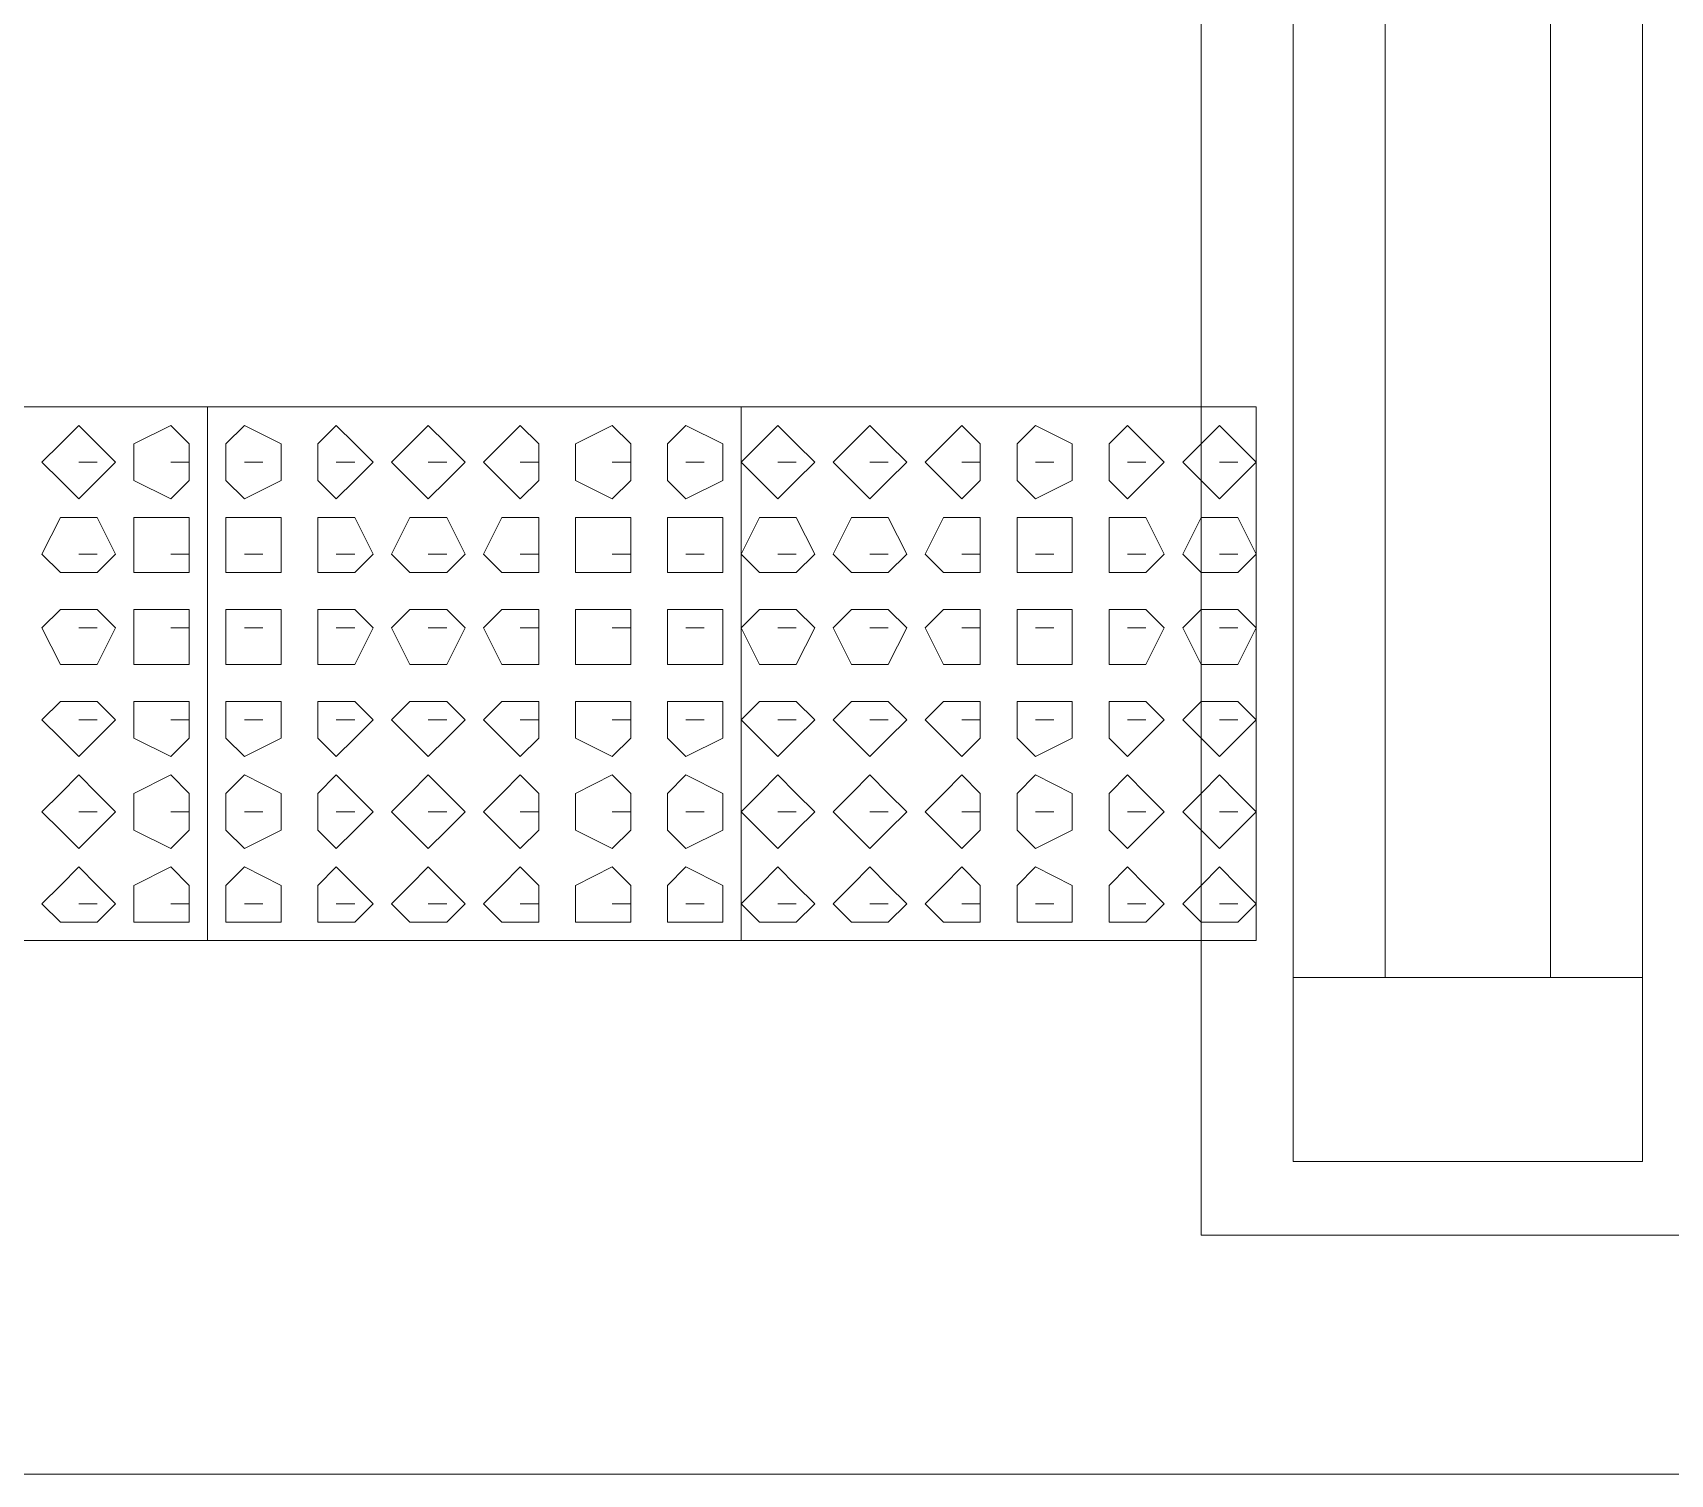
# Model space of a CAD drawing. Header units: millimetres. Extents: x -750 to 104995, y 68 to 66109.
# Drawn here: x 69512 to 70442, y 30592 to 31411 of the extents above; entities that cross this region are included whole.
import ezdxf

# ---------------------------------------------------------------- set-up
doc = ezdxf.new("R2010")
doc.units = ezdxf.units.MM
doc.layers.add('PDF_형상', color=7, linetype='Continuous')

msp = doc.modelspace()

# ---------------------------------------------------------------- linework, layer by layer
at = {"layer": 'PDF_형상', "lineweight": 5}
for points in [[(70176.01, 35054.55), (70479.05, 35054.55), (70479.05, 30728.28), (70176.01, 30728.28)], [(70228.25, 35002.31), (70426.8, 35002.31), (70426.8, 30770.09), (70228.25, 30770.09)], [(69559.46, 31167.18), (69549.01, 31177.63), (69538.56, 31188.08), (69528.11, 31177.63), (69517.66, 31167.18), (69528.11, 31156.73), (69538.56, 31146.28), (69549.01, 31156.73)], [(69601.26, 31167.18), (69601.26, 31177.63), (69590.81, 31188.08), (69569.91, 31177.63), (69569.91, 31167.18), (69569.91, 31156.73), (69590.81, 31146.28), (69601.26, 31156.73)], [(69653.51, 31167.18), (69653.51, 31177.63), (69632.61, 31188.08), (69622.16, 31177.63), (69622.16, 31167.18), (69622.16, 31156.73), (69632.61, 31146.28), (69653.51, 31156.73)], [(69705.76, 31167.18), (69695.31, 31177.63), (69684.86, 31188.08), (69674.41, 31177.63), (69674.41, 31167.18), (69674.41, 31156.73), (69684.86, 31146.28), (69695.31, 31156.73)], [(69758.01, 31167.18), (69747.56, 31177.63), (69737.11, 31188.08), (69726.66, 31177.63), (69716.21, 31167.18), (69726.66, 31156.73), (69737.11, 31146.28), (69747.56, 31156.73)], [(69799.81, 31167.18), (69799.81, 31177.63), (69789.36, 31188.08), (69778.91, 31177.63), (69768.46, 31167.18), (69778.91, 31156.73), (69789.36, 31146.28), (69799.81, 31156.73)], [(69852.05, 31167.18), (69852.05, 31177.63), (69841.61, 31188.08), (69820.71, 31177.63), (69820.71, 31167.18), (69820.71, 31156.73), (69841.61, 31146.28), (69852.05, 31156.73)], [(69904.31, 31167.18), (69904.31, 31177.63), (69883.41, 31188.08), (69872.96, 31177.63), (69872.96, 31167.18), (69872.96, 31156.73), (69883.41, 31146.28), (69904.31, 31156.73)], [(69956.56, 31167.18), (69946.11, 31177.63), (69935.66, 31188.08), (69925.21, 31177.63), (69914.76, 31167.18), (69925.21, 31156.73), (69935.66, 31146.28), (69946.11, 31156.73)], [(70008.81, 31167.18), (69998.36, 31177.63), (69987.9, 31188.08), (69977.45, 31177.63), (69967, 31167.18), (69977.45, 31156.73), (69987.9, 31146.28), (69998.36, 31156.73)], [(70050.61, 31167.18), (70050.61, 31177.63), (70040.16, 31188.08), (70029.71, 31177.63), (70019.26, 31167.18), (70029.71, 31156.73), (70040.16, 31146.28), (70050.61, 31156.73)], [(70102.85, 31167.18), (70102.85, 31177.63), (70081.95, 31188.08), (70071.5, 31177.63), (70071.5, 31167.18), (70071.5, 31156.73), (70081.95, 31146.28), (70102.85, 31156.73)], [(70155.11, 31167.18), (70144.66, 31177.63), (70134.21, 31188.08), (70123.75, 31177.63), (70123.75, 31167.18), (70123.75, 31156.73), (70134.21, 31146.28), (70144.66, 31156.73)], [(70207.35, 31167.18), (70196.9, 31177.63), (70186.45, 31188.08), (70176.01, 31177.63), (70165.56, 31167.18), (70176.01, 31156.73), (70186.45, 31146.28), (70196.9, 31156.73)], [(69559.46, 31114.93), (69549.01, 31135.83), (69538.56, 31135.83), (69528.11, 31135.83), (69517.66, 31114.93), (69528.11, 31104.48), (69538.56, 31104.48), (69549.01, 31104.48)], [(69601.26, 31114.93), (69601.26, 31135.83), (69590.81, 31135.83), (69569.91, 31135.83), (69569.91, 31114.93), (69569.91, 31104.48), (69590.81, 31104.48), (69601.26, 31104.48)], [(69653.51, 31114.93), (69653.51, 31135.83), (69632.61, 31135.83), (69622.16, 31135.83), (69622.16, 31114.93), (69622.16, 31104.48), (69632.61, 31104.48), (69653.51, 31104.48)], [(69705.76, 31114.93), (69695.31, 31135.83), (69684.86, 31135.83), (69674.41, 31135.83), (69674.41, 31114.93), (69674.41, 31104.48), (69684.86, 31104.48), (69695.31, 31104.48)], [(69758.01, 31114.93), (69747.56, 31135.83), (69737.11, 31135.83), (69726.66, 31135.83), (69716.21, 31114.93), (69726.66, 31104.48), (69737.11, 31104.48), (69747.56, 31104.48)], [(69799.81, 31114.93), (69799.81, 31135.83), (69789.36, 31135.83), (69778.91, 31135.83), (69768.46, 31114.93), (69778.91, 31104.48), (69789.36, 31104.48), (69799.81, 31104.48)], [(69852.05, 31114.93), (69852.05, 31135.83), (69841.61, 31135.83), (69820.71, 31135.83), (69820.71, 31114.93), (69820.71, 31104.48), (69841.61, 31104.48), (69852.05, 31104.48)], [(69904.31, 31114.93), (69904.31, 31135.83), (69883.41, 31135.83), (69872.96, 31135.83), (69872.96, 31114.93), (69872.96, 31104.48), (69883.41, 31104.48), (69904.31, 31104.48)], [(69956.56, 31114.93), (69946.11, 31135.83), (69935.66, 31135.83), (69925.21, 31135.83), (69914.76, 31114.93), (69925.21, 31104.48), (69935.66, 31104.48), (69946.11, 31104.48)], [(70008.81, 31114.93), (69998.36, 31135.83), (69987.9, 31135.83), (69977.45, 31135.83), (69967, 31114.93), (69977.45, 31104.48), (69987.9, 31104.48), (69998.36, 31104.48)], [(70050.61, 31114.93), (70050.61, 31135.83), (70040.16, 31135.83), (70029.71, 31135.83), (70019.26, 31114.93), (70029.71, 31104.48), (70040.16, 31104.48), (70050.61, 31104.48)], [(70102.85, 31114.93), (70102.85, 31135.83), (70081.95, 31135.83), (70071.5, 31135.83), (70071.5, 31114.93), (70071.5, 31104.48), (70081.95, 31104.48), (70102.85, 31104.48)], [(70155.11, 31114.93), (70144.66, 31135.83), (70134.21, 31135.83), (70123.75, 31135.83), (70123.75, 31114.93), (70123.75, 31104.48), (70134.21, 31104.48), (70144.66, 31104.48)], [(70207.35, 31114.93), (70196.9, 31135.83), (70186.45, 31135.83), (70176.01, 31135.83), (70165.56, 31114.93), (70176.01, 31104.48), (70186.45, 31104.48), (70196.9, 31104.48)], [(69559.46, 31073.13), (69549.01, 31083.58), (69538.56, 31083.58), (69528.11, 31083.58), (69517.66, 31073.13), (69528.11, 31052.23), (69538.56, 31052.23), (69549.01, 31052.23)], [(69601.26, 31073.13), (69601.26, 31083.58), (69590.81, 31083.58), (69569.91, 31083.58), (69569.91, 31073.13), (69569.91, 31052.23), (69590.81, 31052.23), (69601.26, 31052.23)], [(69653.51, 31073.13), (69653.51, 31083.58), (69632.61, 31083.58), (69622.16, 31083.58), (69622.16, 31073.13), (69622.16, 31052.23), (69632.61, 31052.23), (69653.51, 31052.23)], [(69705.76, 31073.13), (69695.31, 31083.58), (69684.86, 31083.58), (69674.41, 31083.58), (69674.41, 31073.13), (69674.41, 31052.23), (69684.86, 31052.23), (69695.31, 31052.23)], [(69758.01, 31073.13), (69747.56, 31083.58), (69737.11, 31083.58), (69726.66, 31083.58), (69716.21, 31073.13), (69726.66, 31052.23), (69737.11, 31052.23), (69747.56, 31052.23)], [(69799.81, 31073.13), (69799.81, 31083.58), (69789.36, 31083.58), (69778.91, 31083.58), (69768.46, 31073.13), (69778.91, 31052.23), (69789.36, 31052.23), (69799.81, 31052.23)], [(69852.05, 31073.13), (69852.05, 31083.58), (69841.61, 31083.58), (69820.71, 31083.58), (69820.71, 31073.13), (69820.71, 31052.23), (69841.61, 31052.23), (69852.05, 31052.23)], [(69904.31, 31073.13), (69904.31, 31083.58), (69883.41, 31083.58), (69872.96, 31083.58), (69872.96, 31073.13), (69872.96, 31052.23), (69883.41, 31052.23), (69904.31, 31052.23)], [(69956.56, 31073.13), (69946.11, 31083.58), (69935.66, 31083.58), (69925.21, 31083.58), (69914.76, 31073.13), (69925.21, 31052.23), (69935.66, 31052.23), (69946.11, 31052.23)], [(70008.81, 31073.13), (69998.36, 31083.58), (69987.9, 31083.58), (69977.45, 31083.58), (69967, 31073.13), (69977.45, 31052.23), (69987.9, 31052.23), (69998.36, 31052.23)], [(70050.61, 31073.13), (70050.61, 31083.58), (70040.16, 31083.58), (70029.71, 31083.58), (70019.26, 31073.13), (70029.71, 31052.23), (70040.16, 31052.23), (70050.61, 31052.23)], [(70102.85, 31073.13), (70102.85, 31083.58), (70081.95, 31083.58), (70071.5, 31083.58), (70071.5, 31073.13), (70071.5, 31052.23), (70081.95, 31052.23), (70102.85, 31052.23)], [(70155.11, 31073.13), (70144.66, 31083.58), (70134.21, 31083.58), (70123.75, 31083.58), (70123.75, 31073.13), (70123.75, 31052.23), (70134.21, 31052.23), (70144.66, 31052.23)], [(70207.35, 31073.13), (70196.9, 31083.58), (70186.45, 31083.58), (70176.01, 31083.58), (70165.56, 31073.13), (70176.01, 31052.23), (70186.45, 31052.23), (70196.9, 31052.23)], [(69559.46, 31020.88), (69549.01, 31031.33), (69538.56, 31031.33), (69528.11, 31031.33), (69517.66, 31020.88), (69528.11, 31010.43), (69538.56, 30999.98), (69549.01, 31010.43)], [(69601.26, 31020.88), (69601.26, 31031.33), (69590.81, 31031.33), (69569.91, 31031.33), (69569.91, 31020.88), (69569.91, 31010.43), (69590.81, 30999.98), (69601.26, 31010.43)], [(69653.51, 31020.88), (69653.51, 31031.33), (69632.61, 31031.33), (69622.16, 31031.33), (69622.16, 31020.88), (69622.16, 31010.43), (69632.61, 30999.98), (69653.51, 31010.43)], [(69705.76, 31020.88), (69695.31, 31031.33), (69684.86, 31031.33), (69674.41, 31031.33), (69674.41, 31020.88), (69674.41, 31010.43), (69684.86, 30999.98), (69695.31, 31010.43)], [(69758.01, 31020.88), (69747.56, 31031.33), (69737.11, 31031.33), (69726.66, 31031.33), (69716.21, 31020.88), (69726.66, 31010.43), (69737.11, 30999.98), (69747.56, 31010.43)], [(69799.81, 31020.88), (69799.81, 31031.33), (69789.36, 31031.33), (69778.91, 31031.33), (69768.46, 31020.88), (69778.91, 31010.43), (69789.36, 30999.98), (69799.81, 31010.43)], [(69852.05, 31020.88), (69852.05, 31031.33), (69841.61, 31031.33), (69820.71, 31031.33), (69820.71, 31020.88), (69820.71, 31010.43), (69841.61, 30999.98), (69852.05, 31010.43)], [(69904.31, 31020.88), (69904.31, 31031.33), (69883.41, 31031.33), (69872.96, 31031.33), (69872.96, 31020.88), (69872.96, 31010.43), (69883.41, 30999.98), (69904.31, 31010.43)], [(69956.56, 31020.88), (69946.11, 31031.33), (69935.66, 31031.33), (69925.21, 31031.33), (69914.76, 31020.88), (69925.21, 31010.43), (69935.66, 30999.98), (69946.11, 31010.43)], [(70008.81, 31020.88), (69998.36, 31031.33), (69987.9, 31031.33), (69977.45, 31031.33), (69967, 31020.88), (69977.45, 31010.43), (69987.9, 30999.98), (69998.36, 31010.43)], [(70050.61, 31020.88), (70050.61, 31031.33), (70040.16, 31031.33), (70029.71, 31031.33), (70019.26, 31020.88), (70029.71, 31010.43), (70040.16, 30999.98), (70050.61, 31010.43)], [(70102.85, 31020.88), (70102.85, 31031.33), (70081.95, 31031.33), (70071.5, 31031.33), (70071.5, 31020.88), (70071.5, 31010.43), (70081.95, 30999.98), (70102.85, 31010.43)], [(70155.11, 31020.88), (70144.66, 31031.33), (70134.21, 31031.33), (70123.75, 31031.33), (70123.75, 31020.88), (70123.75, 31010.43), (70134.21, 30999.98), (70144.66, 31010.43)], [(70207.35, 31020.88), (70196.9, 31031.33), (70186.45, 31031.33), (70176.01, 31031.33), (70165.56, 31020.88), (70176.01, 31010.43), (70186.45, 30999.98), (70196.9, 31010.43)], [(69559.46, 30968.63), (69549.01, 30979.08), (69538.56, 30989.53), (69528.11, 30979.08), (69517.66, 30968.63), (69528.11, 30958.18), (69538.56, 30947.74), (69549.01, 30958.18)], [(69601.26, 30968.63), (69601.26, 30979.08), (69590.81, 30989.53), (69569.91, 30979.08), (69569.91, 30968.63), (69569.91, 30958.18), (69590.81, 30947.74), (69601.26, 30958.18)], [(69653.51, 30968.63), (69653.51, 30979.08), (69632.61, 30989.53), (69622.16, 30979.08), (69622.16, 30968.63), (69622.16, 30958.18), (69632.61, 30947.74), (69653.51, 30958.18)], [(69705.76, 30968.63), (69695.31, 30979.08), (69684.86, 30989.53), (69674.41, 30979.08), (69674.41, 30968.63), (69674.41, 30958.18), (69684.86, 30947.74), (69695.31, 30958.18)], [(69758.01, 30968.63), (69747.56, 30979.08), (69737.11, 30989.53), (69726.66, 30979.08), (69716.21, 30968.63), (69726.66, 30958.18), (69737.11, 30947.74), (69747.56, 30958.18)], [(69799.81, 30968.63), (69799.81, 30979.08), (69789.36, 30989.53), (69778.91, 30979.08), (69768.46, 30968.63), (69778.91, 30958.18), (69789.36, 30947.74), (69799.81, 30958.18)], [(69852.05, 30968.63), (69852.05, 30979.08), (69841.61, 30989.53), (69820.71, 30979.08), (69820.71, 30968.63), (69820.71, 30958.18), (69841.61, 30947.74), (69852.05, 30958.18)], [(69904.31, 30968.63), (69904.31, 30979.08), (69883.41, 30989.53), (69872.96, 30979.08), (69872.96, 30968.63), (69872.96, 30958.18), (69883.41, 30947.74), (69904.31, 30958.18)], [(69956.56, 30968.63), (69946.11, 30979.08), (69935.66, 30989.53), (69925.21, 30979.08), (69914.76, 30968.63), (69925.21, 30958.18), (69935.66, 30947.74), (69946.11, 30958.18)], [(70008.81, 30968.63), (69998.36, 30979.08), (69987.9, 30989.53), (69977.45, 30979.08), (69967, 30968.63), (69977.45, 30958.18), (69987.9, 30947.74), (69998.36, 30958.18)], [(70050.61, 30968.63), (70050.61, 30979.08), (70040.16, 30989.53), (70029.71, 30979.08), (70019.26, 30968.63), (70029.71, 30958.18), (70040.16, 30947.74), (70050.61, 30958.18)], [(70102.85, 30968.63), (70102.85, 30979.08), (70081.95, 30989.53), (70071.5, 30979.08), (70071.5, 30968.63), (70071.5, 30958.18), (70081.95, 30947.74), (70102.85, 30958.18)], [(70155.11, 30968.63), (70144.66, 30979.08), (70134.21, 30989.53), (70123.75, 30979.08), (70123.75, 30968.63), (70123.75, 30958.18), (70134.21, 30947.74), (70144.66, 30958.18)], [(70207.35, 30968.63), (70196.9, 30979.08), (70186.45, 30989.53), (70176.01, 30979.08), (70165.56, 30968.63), (70176.01, 30958.18), (70186.45, 30947.74), (70196.9, 30958.18)], [(69559.46, 30916.38), (69549.01, 30926.83), (69538.56, 30937.28), (69528.11, 30926.83), (69517.66, 30916.38), (69528.11, 30905.93), (69538.56, 30905.93), (69549.01, 30905.93)], [(69601.26, 30916.38), (69601.26, 30926.83), (69590.81, 30937.28), (69569.91, 30926.83), (69569.91, 30916.38), (69569.91, 30905.93), (69590.81, 30905.93), (69601.26, 30905.93)], [(69653.51, 30916.38), (69653.51, 30926.83), (69632.61, 30937.28), (69622.16, 30926.83), (69622.16, 30916.38), (69622.16, 30905.93), (69632.61, 30905.93), (69653.51, 30905.93)], [(69705.76, 30916.38), (69695.31, 30926.83), (69684.86, 30937.28), (69674.41, 30926.83), (69674.41, 30916.38), (69674.41, 30905.93), (69684.86, 30905.93), (69695.31, 30905.93)], [(69758.01, 30916.38), (69747.56, 30926.83), (69737.11, 30937.28), (69726.66, 30926.83), (69716.21, 30916.38), (69726.66, 30905.93), (69737.11, 30905.93), (69747.56, 30905.93)], [(69799.81, 30916.38), (69799.81, 30926.83), (69789.36, 30937.28), (69778.91, 30926.83), (69768.46, 30916.38), (69778.91, 30905.93), (69789.36, 30905.93), (69799.81, 30905.93)], [(69852.05, 30916.38), (69852.05, 30926.83), (69841.61, 30937.28), (69820.71, 30926.83), (69820.71, 30916.38), (69820.71, 30905.93), (69841.61, 30905.93), (69852.05, 30905.93)], [(69904.31, 30916.38), (69904.31, 30926.83), (69883.41, 30937.28), (69872.96, 30926.83), (69872.96, 30916.38), (69872.96, 30905.93), (69883.41, 30905.93), (69904.31, 30905.93)], [(69956.56, 30916.38), (69946.11, 30926.83), (69935.66, 30937.28), (69925.21, 30926.83), (69914.76, 30916.38), (69925.21, 30905.93), (69935.66, 30905.93), (69946.11, 30905.93)], [(70008.81, 30916.38), (69998.36, 30926.83), (69987.9, 30937.28), (69977.45, 30926.83), (69967, 30916.38), (69977.45, 30905.93), (69987.9, 30905.93), (69998.36, 30905.93)], [(70050.61, 30916.38), (70050.61, 30926.83), (70040.16, 30937.28), (70029.71, 30926.83), (70019.26, 30916.38), (70029.71, 30905.93), (70040.16, 30905.93), (70050.61, 30905.93)], [(70102.85, 30916.38), (70102.85, 30926.83), (70081.95, 30937.28), (70071.5, 30926.83), (70071.5, 30916.38), (70071.5, 30905.93), (70081.95, 30905.93), (70102.85, 30905.93)], [(70155.11, 30916.38), (70144.66, 30926.83), (70134.21, 30937.28), (70123.75, 30926.83), (70123.75, 30916.38), (70123.75, 30905.93), (70134.21, 30905.93), (70144.66, 30905.93)], [(70207.35, 30916.38), (70196.9, 30926.83), (70186.45, 30937.28), (70176.01, 30926.83), (70165.56, 30916.38), (70176.01, 30905.93), (70186.45, 30905.93), (70196.9, 30905.93)], [(70228.25, 30874.58), (70426.8, 30874.58)]]:
    msp.add_lwpolyline(points, close=True, dxfattribs=at)
for points in [[(70280.51, 30874.58), (70280.51, 34908.26)], [(70374.55, 34908.26), (70374.55, 30874.58)], [(70207.35, 31198.53), (69914.76, 31198.53), (69611.71, 31198.53), (69308.66, 31198.53), (69016.06, 31198.53), (69016.06, 30895.48), (69308.66, 30895.48), (69611.71, 30895.48), (69914.76, 30895.48), (70207.35, 30895.48)], [(69611.71, 31198.53), (69611.71, 30895.48), (69611.71, 31198.53)], [(69611.71, 31198.53), (69611.71, 30895.48)], [(69914.76, 31198.53), (69914.76, 30895.48), (69914.76, 31198.53)], [(69914.76, 31198.53), (69914.76, 30895.48)], [(70207.35, 31198.53), (70207.35, 30895.48), (70207.35, 31198.53)], [(69538.56, 31167.18), (69549.01, 31167.18)], [(69590.81, 31167.18), (69601.26, 31167.18)], [(69632.61, 31167.18), (69643.06, 31167.18)], [(69684.86, 31167.18), (69695.31, 31167.18)], [(69737.11, 31167.18), (69747.56, 31167.18)], [(69789.36, 31167.18), (69799.81, 31167.18)], [(69841.61, 31167.18), (69852.05, 31167.18)], [(69883.41, 31167.18), (69893.86, 31167.18)], [(69935.66, 31167.18), (69946.11, 31167.18)], [(69987.9, 31167.18), (69998.36, 31167.18)], [(70040.16, 31167.18), (70050.61, 31167.18)], [(70081.95, 31167.18), (70092.4, 31167.18)], [(70134.21, 31167.18), (70144.66, 31167.18)], [(70186.45, 31167.18), (70196.9, 31167.18)], [(69538.56, 31114.93), (69549.01, 31114.93)], [(69590.81, 31114.93), (69601.26, 31114.93)], [(69632.61, 31114.93), (69643.06, 31114.93)], [(69684.86, 31114.93), (69695.31, 31114.93)], [(69737.11, 31114.93), (69747.56, 31114.93)], [(69789.36, 31114.93), (69799.81, 31114.93)], [(69841.61, 31114.93), (69852.05, 31114.93)], [(69883.41, 31114.93), (69893.86, 31114.93)], [(69935.66, 31114.93), (69946.11, 31114.93)], [(69987.9, 31114.93), (69998.36, 31114.93)], [(70040.16, 31114.93), (70050.61, 31114.93)], [(70081.95, 31114.93), (70092.4, 31114.93)], [(70134.21, 31114.93), (70144.66, 31114.93)], [(70186.45, 31114.93), (70196.9, 31114.93)], [(69538.56, 31073.13), (69549.01, 31073.13)], [(69590.81, 31073.13), (69601.26, 31073.13)], [(69632.61, 31073.13), (69643.06, 31073.13)], [(69684.86, 31073.13), (69695.31, 31073.13)], [(69737.11, 31073.13), (69747.56, 31073.13)], [(69789.36, 31073.13), (69799.81, 31073.13)], [(69841.61, 31073.13), (69852.05, 31073.13)], [(69883.41, 31073.13), (69893.86, 31073.13)], [(69935.66, 31073.13), (69946.11, 31073.13)], [(69987.9, 31073.13), (69998.36, 31073.13)], [(70040.16, 31073.13), (70050.61, 31073.13)], [(70081.95, 31073.13), (70092.4, 31073.13)], [(70134.21, 31073.13), (70144.66, 31073.13)], [(70186.45, 31073.13), (70196.9, 31073.13)], [(69538.56, 31020.88), (69549.01, 31020.88)], [(69590.81, 31020.88), (69601.26, 31020.88)], [(69632.61, 31020.88), (69643.06, 31020.88)], [(69684.86, 31020.88), (69695.31, 31020.88)], [(69737.11, 31020.88), (69747.56, 31020.88)], [(69789.36, 31020.88), (69799.81, 31020.88)], [(69841.61, 31020.88), (69852.05, 31020.88)], [(69883.41, 31020.88), (69893.86, 31020.88)], [(69935.66, 31020.88), (69946.11, 31020.88)], [(69987.9, 31020.88), (69998.36, 31020.88)], [(70040.16, 31020.88), (70050.61, 31020.88)], [(70081.95, 31020.88), (70092.4, 31020.88)], [(70134.21, 31020.88), (70144.66, 31020.88)], [(70186.45, 31020.88), (70196.9, 31020.88)], [(69538.56, 30968.63), (69549.01, 30968.63)], [(69590.81, 30968.63), (69601.26, 30968.63)], [(69632.61, 30968.63), (69643.06, 30968.63)], [(69684.86, 30968.63), (69695.31, 30968.63)], [(69737.11, 30968.63), (69747.56, 30968.63)], [(69789.36, 30968.63), (69799.81, 30968.63)], [(69841.61, 30968.63), (69852.05, 30968.63)], [(69883.41, 30968.63), (69893.86, 30968.63)], [(69935.66, 30968.63), (69946.11, 30968.63)], [(69987.9, 30968.63), (69998.36, 30968.63)], [(70040.16, 30968.63), (70050.61, 30968.63)], [(70081.95, 30968.63), (70092.4, 30968.63)], [(70134.21, 30968.63), (70144.66, 30968.63)], [(70186.45, 30968.63), (70196.9, 30968.63)], [(69538.56, 30916.38), (69549.01, 30916.38)], [(69590.81, 30916.38), (69601.26, 30916.38)], [(69632.61, 30916.38), (69643.06, 30916.38)], [(69684.86, 30916.38), (69695.31, 30916.38)], [(69737.11, 30916.38), (69747.56, 30916.38)], [(69789.36, 30916.38), (69799.81, 30916.38)], [(69841.61, 30916.38), (69852.05, 30916.38)], [(69883.41, 30916.38), (69893.86, 30916.38)], [(69935.66, 30916.38), (69946.11, 30916.38)], [(69987.9, 30916.38), (69998.36, 30916.38)], [(70040.16, 30916.38), (70050.61, 30916.38)], [(70081.95, 30916.38), (70092.4, 30916.38)], [(70134.21, 30916.38), (70144.66, 30916.38)], [(70186.45, 30916.38), (70196.9, 30916.38)], [(66455.83, 30592.44), (71858.44, 30592.44)]]:
    msp.add_lwpolyline(points, dxfattribs=at)

doc.saveas('drawing.dxf')
